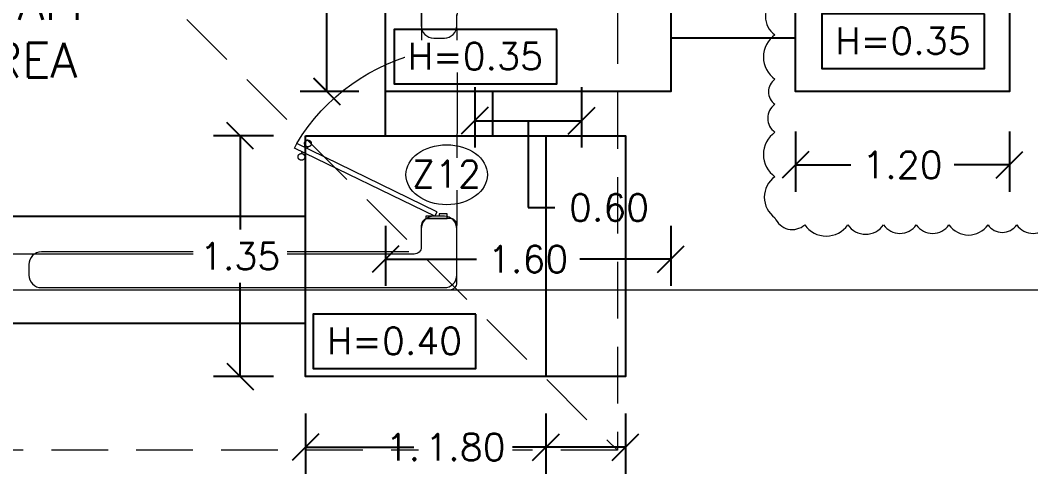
# Model space of a CAD drawing. Header units: metres. Extents: x -25 to 234, y -27 to 52.
# Drawn here: x 93.52 to 99.19, y 28 to 30.54 of the extents above; entities that cross this region are included whole.
import ezdxf

# ---------------------------------------------------------------- set-up
doc = ezdxf.new("R2010")
doc.units = ezdxf.units.M
doc.header["$LTSCALE"] = 0.1
doc.header["$MEASUREMENT"] = 0
doc.header["$PDMODE"] = 66
doc.linetypes.add('CONTINUA', pattern=[0])
doc.linetypes.add('HIDDEN2', pattern=[4.7625, 3.175, -1.5875])
for name, color, linetype, lineweight in [('0-S-GRID-IDEN', 1, 'Continuous', 9), ('A-DOOR', 251, 'Continuous', 5), ('A-WALL', 7, 'Continuous', 5), ('baños', 251, 'Continuous', 0), ('piso', 253, 'Continuous', 0), ('PLANTA ARQ.', 1, 'Continuous', 0)]:
    doc.layers.add(name, color=color, linetype=linetype, lineweight=lineweight)
for name, color, linetype in [('001-DIMTEXTO', 4, 'Continuous'), ('DIMENSIONES', 7, 'Continuous'), ('DIMTEXTO', 4, 'Continuous'), ('HATCH', 8, 'Continuous'), ('TEXTOS', 4, 'Continuous'), ('ZAPATAS', 6, 'Continuous')]:
    doc.layers.add(name, color=color, linetype=linetype)
doc.layers.add('Techos 1', color=7, linetype='HIDDEN2', lineweight=9, true_color=0x42391a)
doc.styles.add('SMPLEX', font='simplex.shx')
doc.styles.get("Standard").update_dxf_attribs({"font": 'arial.ttf'})
doc.dimstyles.new('DIM-75', dxfattribs={"dimscale": 0.75, "dimtxt": 0.2, "dimasz": 0.2, "dimexe": 0.2, "dimexo": 0.2, "dimgap": 0.1, "dimtad": 0, "dimtih": 1, "dimtoh": 1, "dimzin": 0, "dimdsep": 46, "dimtxsty": 'SMPLEX', "dimblk1": 'OBLIQUE', "dimblk2": 'OBLIQUE', "dimsah": 1, "dimcen": 0.2, "dimclrd": 4, "dimclre": 4, "dimclrt": 4, "dimadec": 0, "dimazin": 0, "dimtfac": 1, "dimtmove": 1, "dimatfit": 3, "dimldrblk": 'OPEN30', "dimfxl": 0.25, "dimfxlon": 1, "dimtfill": 1, "dimtolj": 1, "dimtzin": 0, "dimarcsym": 0})

# ---------------------------------------------------------------- blocks, each defined once
blk = doc.blocks.new('A$C2bbc346b')
at = {"layer": 'A-WALL', "color": 8}
for points in [[(7.8, -17.524), (7.8, -18.5191, 0.414214), (7.87, -18.5891), (7.93, -18.5891, 0.414214), (8, -18.5191), (8, -18.4591, -0.414214)], [(7.73, -19.7891), (5.6695, -19.7891, 0.414214), (5.5995, -19.8591), (5.5995, -19.9191, 0.414214), (5.6695, -19.9891), (7.93, -19.9891, 0.414214), (8, -19.9191), (8, -19.6591, 0.414214), (7.93, -19.5891), (7.87, -19.5891, 0.414214), (7.8, -19.6591), (7.8, -19.7191)]]:
    blk.add_lwpolyline(points, format="xyb", dxfattribs=at)
blk = doc.blocks.new('_Oblique')
at = {"color": 0, "linetype": 'ByBlock', "lineweight": -2}
blk.add_line((-0.5, -0.5), (0.5, 0.5), dxfattribs=at)
blk = doc.blocks.new('*D891')
at = {"layer": 'Defpoints', "color": 0, "linetype": 'CONTINUA', "transparency": 16777216}
for p in [(97.8674, 30.1451), (99.0674, 30.1451), (99.0674, 29.7324)]:
    blk.add_point(p, dxfattribs=at)
at = {"layer": 'DIMENSIONES', "color": 4, "linetype": 'CONTINUA', "lineweight": -2, "transparency": 16777216}
for p, q in [((97.8674, 29.9199), (97.8674, 29.5824)), ((99.0674, 29.9199), (99.0674, 29.5824)), ((97.8674, 29.7324), (98.1781, 29.7324)), ((99.0674, 29.7324), (98.7567, 29.7324))]:
    blk.add_line(p, q, dxfattribs=at)
at = {"layer": 'DIMENSIONES', "color": 4, "linetype": 'CONTINUA', "lineweight": -2, "transparency": 16777216, "xscale": 0.15, "yscale": 0.15, "zscale": 0.15, "rotation": 180}
blk.add_blockref('_Oblique', (97.8674, 29.7324), dxfattribs=at)
at = {"layer": 'DIMENSIONES', "color": 4, "linetype": 'CONTINUA', "lineweight": -2, "transparency": 16777216, "xscale": 0.15, "yscale": 0.15, "zscale": 0.15}
blk.add_blockref('_Oblique', (99.0674, 29.7324), dxfattribs=at)
at = {"layer": 'DIMENSIONES', "color": 4, "linetype": 'CONTINUA', "transparency": 16777216, "insert": (98.4674, 29.7324), "char_height": 0.15, "attachment_point": 5, "style": 'SMPLEX', "bg_fill": 3, "box_fill_scale": 1.25, "bg_fill_color": 256, "bg_fill_true_color": 13158600, "bg_fill_transparency": 0}
blk.add_mtext('\\A1;1.20', dxfattribs=at)
blk = doc.blocks.new('_Open30')
at = {"layer": 'DIMTEXTO', "color": 0, "lineweight": -2}
for p, q in [((-1, 0.268), (0, 0)), ((0, 0), (-1, -0.268)), ((0, 0), (-1, 0))]:
    blk.add_line(p, q, dxfattribs=at)
blk = doc.blocks.new('*D892')
at = {"layer": 'Defpoints', "color": 0, "linetype": 'CONTINUA', "transparency": 16777216}
for p in [(99.0674, 31.7451), (100.0407, 31.7451), (99.0674, 30.1451)]:
    blk.add_point(p, dxfattribs=at)
at = {"layer": 'DIMENSIONES', "color": 4, "linetype": 'CONTINUA', "lineweight": -2, "transparency": 16777216}
for p, q in [((99.8532, 31.7451), (100.1907, 31.7451)), ((100.0407, 31.7451), (100.0407, 31.0951)), ((100.0407, 30.1451), (100.0407, 30.7951)), ((99.8532, 30.1451), (100.1907, 30.1451))]:
    blk.add_line(p, q, dxfattribs=at)
at = {"layer": 'DIMENSIONES', "color": 4, "linetype": 'CONTINUA', "lineweight": -2, "transparency": 16777216, "xscale": 0.15, "yscale": 0.15, "zscale": 0.15}
for p, rotation in [((100.0407, 31.7451), 90), ((100.0407, 30.1451), 270)]:
    blk.add_blockref('_Oblique', p, dxfattribs=dict(at, rotation=rotation))
at = {"layer": 'DIMENSIONES', "color": 4, "linetype": 'CONTINUA', "transparency": 16777216, "insert": (100.0407, 30.9451), "char_height": 0.15, "attachment_point": 5, "style": 'SMPLEX', "bg_fill": 3, "box_fill_scale": 1.25, "bg_fill_color": 256, "bg_fill_true_color": 13158600, "bg_fill_transparency": 0}
blk.add_mtext('\\A1;1.60', dxfattribs=at)
blk = doc.blocks.new('*D868')
at = {"layer": 'Defpoints', "color": 0, "linetype": 'CONTINUA', "transparency": 16777216}
for p in [(96.0674, 30.4311), (96.6674, 30.4311), (96.6674, 29.9805)]:
    blk.add_point(p, dxfattribs=at)
at = {"layer": 'DIMENSIONES', "color": 4, "linetype": 'CONTINUA', "lineweight": -2, "transparency": 16777216}
for p, q in [((96.0674, 30.168), (96.0674, 29.8305)), ((96.6674, 30.168), (96.6674, 29.8305)), ((96.0674, 29.9805), (96.6674, 29.9805)), ((96.3674, 29.9805), (96.3674, 29.493)), ((96.3674, 29.493), (96.5174, 29.493))]:
    blk.add_line(p, q, dxfattribs=at)
at = {"layer": 'DIMENSIONES', "color": 4, "linetype": 'CONTINUA', "lineweight": -2, "transparency": 16777216, "xscale": 0.15, "yscale": 0.15, "zscale": 0.15, "rotation": 180}
blk.add_blockref('_Oblique', (96.0674, 29.9805), dxfattribs=at)
at = {"layer": 'DIMENSIONES', "color": 4, "linetype": 'CONTINUA', "lineweight": -2, "transparency": 16777216, "xscale": 0.15, "yscale": 0.15, "zscale": 0.15}
blk.add_blockref('_Oblique', (96.6674, 29.9805), dxfattribs=at)
at = {"layer": 'DIMENSIONES', "color": 4, "linetype": 'CONTINUA', "transparency": 16777216, "insert": (96.821, 29.493), "char_height": 0.15, "attachment_point": 5, "style": 'SMPLEX', "bg_fill": 3, "box_fill_scale": 1.25, "bg_fill_color": 256, "bg_fill_true_color": 13158600, "bg_fill_transparency": 0}
blk.add_mtext('\\A1;0.60', dxfattribs=at)
blk = doc.blocks.new('*D903')
at = {"layer": 'Defpoints', "color": 0, "linetype": 'CONTINUA', "transparency": 16777216}
for p in [(95.5674, 30.1451), (97.1674, 30.1451), (97.1674, 29.2034)]:
    blk.add_point(p, dxfattribs=at)
at = {"layer": 'DIMENSIONES', "color": 4, "linetype": 'CONTINUA', "lineweight": -2, "transparency": 16777216}
for p, q in [((95.5674, 29.3909), (95.5674, 29.0534)), ((97.1674, 29.3909), (97.1674, 29.0534)), ((95.5674, 29.2034), (96.0781, 29.2034)), ((97.1674, 29.2034), (96.6567, 29.2034))]:
    blk.add_line(p, q, dxfattribs=at)
at = {"layer": 'DIMENSIONES', "color": 4, "linetype": 'CONTINUA', "lineweight": -2, "transparency": 16777216, "xscale": 0.15, "yscale": 0.15, "zscale": 0.15, "rotation": 180}
blk.add_blockref('_Oblique', (95.5674, 29.2034), dxfattribs=at)
at = {"layer": 'DIMENSIONES', "color": 4, "linetype": 'CONTINUA', "lineweight": -2, "transparency": 16777216, "xscale": 0.15, "yscale": 0.15, "zscale": 0.15}
blk.add_blockref('_Oblique', (97.1674, 29.2034), dxfattribs=at)
at = {"layer": 'DIMENSIONES', "color": 4, "linetype": 'CONTINUA', "transparency": 16777216, "insert": (96.3674, 29.2034), "char_height": 0.15, "attachment_point": 5, "style": 'SMPLEX', "bg_fill": 3, "box_fill_scale": 1.25, "bg_fill_color": 256, "bg_fill_true_color": 13158600, "bg_fill_transparency": 0}
blk.add_mtext('\\A1;1.60', dxfattribs=at)
blk = doc.blocks.new('*D904')
at = {"layer": 'Defpoints', "color": 0, "linetype": 'CONTINUA', "transparency": 16777216}
for p in [(95.2384, 31.3451), (95.5674, 31.3451), (95.5674, 30.1451)]:
    blk.add_point(p, dxfattribs=at)
at = {"layer": 'DIMENSIONES', "color": 4, "linetype": 'CONTINUA', "lineweight": -2, "transparency": 16777216}
for p, q in [((95.4174, 31.3451), (95.0884, 31.3451)), ((95.2384, 31.3451), (95.2384, 30.8951)), ((95.2384, 30.1451), (95.2384, 30.5951)), ((95.4174, 30.1451), (95.0884, 30.1451))]:
    blk.add_line(p, q, dxfattribs=at)
at = {"layer": 'DIMENSIONES', "color": 4, "linetype": 'CONTINUA', "lineweight": -2, "transparency": 16777216, "xscale": 0.15, "yscale": 0.15, "zscale": 0.15}
for p, rotation in [((95.2384, 31.3451), 90), ((95.2384, 30.1451), 270)]:
    blk.add_blockref('_Oblique', p, dxfattribs=dict(at, rotation=rotation))
at = {"layer": 'DIMENSIONES', "color": 4, "linetype": 'CONTINUA', "transparency": 16777216, "insert": (95.2384, 30.7451), "char_height": 0.15, "attachment_point": 5, "style": 'SMPLEX', "bg_fill": 3, "box_fill_scale": 1.25, "bg_fill_color": 256, "bg_fill_true_color": 13158600, "bg_fill_transparency": 0}
blk.add_mtext('\\A1;1.20', dxfattribs=at)
blk = doc.blocks.new('*D907')
at = {"layer": 'Defpoints', "color": 0, "linetype": 'CONTINUA', "transparency": 16777216}
for p in [(94.7515, 29.8951), (95.1181, 29.8951), (95.1181, 28.5451)]:
    blk.add_point(p, dxfattribs=at)
at = {"layer": 'DIMENSIONES', "color": 4, "linetype": 'CONTINUA', "lineweight": -2, "transparency": 16777216}
for p, q in [((94.939, 29.8951), (94.6015, 29.8951)), ((94.7515, 29.8951), (94.7515, 29.3701)), ((94.7515, 28.5451), (94.7515, 29.0701)), ((94.939, 28.5451), (94.6015, 28.5451))]:
    blk.add_line(p, q, dxfattribs=at)
at = {"layer": 'DIMENSIONES', "color": 4, "linetype": 'CONTINUA', "lineweight": -2, "transparency": 16777216, "xscale": 0.15, "yscale": 0.15, "zscale": 0.15}
for p, rotation in [((94.7515, 29.8951), 90), ((94.7515, 28.5451), 270)]:
    blk.add_blockref('_Oblique', p, dxfattribs=dict(at, rotation=rotation))
at = {"layer": 'DIMENSIONES', "color": 4, "linetype": 'CONTINUA', "transparency": 16777216, "insert": (94.7515, 29.2201), "char_height": 0.15, "attachment_point": 5, "style": 'SMPLEX', "bg_fill": 3, "box_fill_scale": 1.25, "bg_fill_color": 256, "bg_fill_true_color": 13158600, "bg_fill_transparency": 0}
blk.add_mtext('\\A1;1.35', dxfattribs=at)
blk = doc.blocks.new('*D908')
at = {"layer": 'Defpoints', "color": 0, "linetype": 'CONTINUA', "transparency": 16777216}
for p in [(95.1181, 28.5451), (96.4674, 28.5451), (96.4674, 28.1496)]:
    blk.add_point(p, dxfattribs=at)
at = {"layer": 'DIMENSIONES', "color": 4, "linetype": 'CONTINUA', "lineweight": -2, "transparency": 16777216}
for p, q in [((95.1181, 28.3371), (95.1181, 27.9996)), ((96.4674, 28.3371), (96.4674, 27.9996)), ((95.1181, 28.1496), (95.5035, 28.1496)), ((96.4674, 28.1496), (96.082, 28.1496))]:
    blk.add_line(p, q, dxfattribs=at)
at = {"layer": 'DIMENSIONES', "color": 4, "linetype": 'CONTINUA', "lineweight": -2, "transparency": 16777216, "xscale": 0.15, "yscale": 0.15, "zscale": 0.15, "rotation": 180}
blk.add_blockref('_Oblique', (95.1181, 28.1496), dxfattribs=at)
at = {"layer": 'DIMENSIONES', "color": 4, "linetype": 'CONTINUA', "lineweight": -2, "transparency": 16777216, "xscale": 0.15, "yscale": 0.15, "zscale": 0.15}
blk.add_blockref('_Oblique', (96.4674, 28.1496), dxfattribs=at)
at = {"layer": 'DIMENSIONES', "color": 4, "linetype": 'CONTINUA', "transparency": 16777216, "insert": (95.7927, 28.1496), "char_height": 0.15, "attachment_point": 5, "style": 'SMPLEX', "bg_fill": 3, "box_fill_scale": 1.25, "bg_fill_color": 256, "bg_fill_true_color": 13158600, "bg_fill_transparency": 0}
blk.add_mtext('\\A1;1.35', dxfattribs=at)
blk = doc.blocks.new('puerta 1.00')
at = {"layer": 'A-DOOR'}
for p, q in [((-0.15, -0.0125), (-0.9369, -0.3949)), ((-0.1376, -0.038), (-0.9245, -0.4204)), ((-0.1376, -0.038), (-0.15, -0.0125)), ((-0.9369, -0.3949), (-0.9245, -0.4204)), ((-0.8946, -0.3743), (-0.8996, -0.3641)), ((-0.8777, -0.3661), (-0.8826, -0.3559)), ((-0.8653, -0.3916), (-0.8603, -0.4018)), ((-0.8822, -0.3998), (-0.8772, -0.4101))]:
    blk.add_line(p, q, dxfattribs=at)
for points in [[(-0.08, 0), (-0.08, -0.025), (-0.125, -0.025), (-0.125, -0.0125), (-0.2, -0.0125), (-0.2, 0), (-0.08, 0)], [(-0.08, -0.95), (-0.08, -0.925), (-0.125, -0.925), (-0.125, -0.9375), (-0.2, -0.9375), (-0.2, -0.95), (-0.08, -0.95)]]:
    blk.add_lwpolyline(points, dxfattribs=at)
blk.add_arc((0.0366, 0.1602), 1.1229, 211.1336, 257.8343, dxfattribs=at)
for points in [[(-0.8982, -0.3642), (-0.9033, -0.3642), (-0.912, -0.3591), (-0.917, -0.3504), (-0.917, -0.3403), (-0.912, -0.3316), (-0.9033, -0.3265), (-0.8932, -0.3265), (-0.8844, -0.3316), (-0.8794, -0.3403), (-0.8794, -0.3504), (-0.8844, -0.3591), (-0.8932, -0.3642), (-0.8982, -0.3642)], [(-0.8617, -0.4394), (-0.8667, -0.4394), (-0.8754, -0.4344), (-0.8805, -0.4256), (-0.8805, -0.4156), (-0.8754, -0.4068), (-0.8667, -0.4018), (-0.8566, -0.4018), (-0.8479, -0.4068), (-0.8428, -0.4156), (-0.8428, -0.4257), (-0.8479, -0.4344), (-0.8566, -0.4394), (-0.8617, -0.4394)]]:
    blk.add_open_spline(points, degree=2, dxfattribs=at)
blk = doc.blocks.new('PL BASE 1N NASAS 09')
at = {"layer": 'A-WALL'}
blk.add_lwpolyline([(-115.9416, -52.6997), (-114.6711, -52.6997, -0.414086), (-114.6311, -52.7397), (-114.6306, -53.8597, 0.414086), (-114.5906, -53.8997), (-114.4705, -53.8997, 0.415429), (-114.4305, -53.8596), (-114.4311, -53.7197, -0.414214), (-114.3611, -53.6497), (-113.6511, -53.6497)], format="xyb", dxfattribs=at)
blk.add_lwpolyline([(-114.6711, -55.0497), (-116.9911, -55.0497, 0.414214), (-117.0311, -55.0897), (-117.0311, -55.2097, 0.414214), (-116.9911, -55.2497), (-114.4711, -55.2497, 0.414214), (-114.4311, -55.2097), (-114.4311, -54.8897, 0.414214), (-114.4711, -54.8497), (-114.5911, -54.8497, 0.414214), (-114.6311, -54.8897), (-114.6311, -55.0097, -0.414214)], format="xyb", close=True, dxfattribs=at)
at = {"layer": 'piso'}
for p, q in [((-114.4305, -53.8596), (-114.4311, -54.8897)), ((-114.4711, -55.2497), (-106.3911, -55.2497))]:
    blk.add_line(p, q, dxfattribs=at)
at = {"layer": 'Techos 1'}
for p, q in [((-113.5311, -47.9497), (-113.5311, -56.1497)), ((-117.6311, -52.0497), (-113.5311, -56.1497)), ((-113.5311, -56.1497), (-123.3311, -56.1498))]:
    blk.add_line(p, q, dxfattribs=at)
at = {"layer": 'A-DOOR', "xscale": -1, "rotation": 180}
blk.add_blockref('puerta 1.00', (-114.4056, -54.8497), dxfattribs=at)
at = {"layer": 'TEXTOS', "insert": (-117.1966, -54.0596), "char_height": 0.195, "width": 3.422974, "attachment_point": 7}
blk.add_mtext('{\\Fromans|c0;STAFF \\PAREA}', dxfattribs=at)
blk = doc.blocks.new('*D1056')
at = {"layer": 'Defpoints', "color": 0, "linetype": 'CONTINUA', "transparency": 16777216}
for p in [(102.8491, -20.895), (104.0491, -20.895), (104.0491, -21.3077)]:
    blk.add_point(p, dxfattribs=at)
at = {"layer": 'DIMENSIONES', "color": 4, "linetype": 'CONTINUA', "lineweight": -2, "transparency": 16777216}
for p, q in [((102.8491, -21.1202), (102.8491, -21.4577)), ((104.0491, -21.1202), (104.0491, -21.4577)), ((102.8491, -21.3077), (103.1598, -21.3077)), ((104.0491, -21.3077), (103.7384, -21.3077))]:
    blk.add_line(p, q, dxfattribs=at)
at = {"layer": 'DIMENSIONES', "color": 4, "linetype": 'CONTINUA', "lineweight": -2, "transparency": 16777216, "xscale": 0.15, "yscale": 0.15, "zscale": 0.15, "rotation": 180}
blk.add_blockref('_Oblique', (102.8491, -21.3077), dxfattribs=at)
at = {"layer": 'DIMENSIONES', "color": 4, "linetype": 'CONTINUA', "lineweight": -2, "transparency": 16777216, "xscale": 0.15, "yscale": 0.15, "zscale": 0.15}
blk.add_blockref('_Oblique', (104.0491, -21.3077), dxfattribs=at)
at = {"layer": 'DIMENSIONES', "color": 4, "linetype": 'CONTINUA', "transparency": 16777216, "insert": (103.4491, -21.3077), "char_height": 0.15, "attachment_point": 5, "style": 'SMPLEX', "bg_fill": 3, "box_fill_scale": 1.25, "bg_fill_color": 256, "bg_fill_true_color": 13158600, "bg_fill_transparency": 0}
blk.add_mtext('\\A1;1.20', dxfattribs=at)
blk = doc.blocks.new('*D1057')
at = {"layer": 'Defpoints', "color": 0, "linetype": 'CONTINUA', "transparency": 16777216}
for p in [(104.0491, -19.295), (105.0224, -19.295), (104.0491, -20.895)]:
    blk.add_point(p, dxfattribs=at)
at = {"layer": 'DIMENSIONES', "color": 4, "linetype": 'CONTINUA', "lineweight": -2, "transparency": 16777216}
for p, q in [((104.8349, -19.295), (105.1724, -19.295)), ((105.0224, -19.295), (105.0224, -19.945)), ((105.0224, -20.895), (105.0224, -20.245)), ((104.8349, -20.895), (105.1724, -20.895))]:
    blk.add_line(p, q, dxfattribs=at)
at = {"layer": 'DIMENSIONES', "color": 4, "linetype": 'CONTINUA', "lineweight": -2, "transparency": 16777216, "xscale": 0.15, "yscale": 0.15, "zscale": 0.15}
for p, rotation in [((105.0224, -19.295), 90), ((105.0224, -20.895), 270)]:
    blk.add_blockref('_Oblique', p, dxfattribs=dict(at, rotation=rotation))
at = {"layer": 'DIMENSIONES', "color": 4, "linetype": 'CONTINUA', "transparency": 16777216, "insert": (105.0224, -20.095), "char_height": 0.15, "attachment_point": 5, "style": 'SMPLEX', "bg_fill": 3, "box_fill_scale": 1.25, "bg_fill_color": 256, "bg_fill_true_color": 13158600, "bg_fill_transparency": 0}
blk.add_mtext('\\A1;1.60', dxfattribs=at)
blk = doc.blocks.new('*D1154')
at = {"layer": 'Defpoints', "color": 0, "linetype": 'CONTINUA', "transparency": 16777216}
for p in [(100.22, -19.695), (100.5491, -19.695), (100.5491, -20.895)]:
    blk.add_point(p, dxfattribs=at)
at = {"layer": 'DIMENSIONES', "color": 4, "linetype": 'CONTINUA', "lineweight": -2, "transparency": 16777216}
for p, q in [((100.3991, -19.695), (100.07, -19.695)), ((100.22, -19.695), (100.22, -20.145)), ((100.22, -20.895), (100.22, -20.445)), ((100.3991, -20.895), (100.07, -20.895))]:
    blk.add_line(p, q, dxfattribs=at)
at = {"layer": 'DIMENSIONES', "color": 4, "linetype": 'CONTINUA', "lineweight": -2, "transparency": 16777216, "xscale": 0.15, "yscale": 0.15, "zscale": 0.15}
for p, rotation in [((100.22, -19.695), 90), ((100.22, -20.895), 270)]:
    blk.add_blockref('_Oblique', p, dxfattribs=dict(at, rotation=rotation))
at = {"layer": 'DIMENSIONES', "color": 4, "linetype": 'CONTINUA', "transparency": 16777216, "insert": (100.22, -20.295), "char_height": 0.15, "attachment_point": 5, "style": 'SMPLEX', "bg_fill": 3, "box_fill_scale": 1.25, "bg_fill_color": 256, "bg_fill_true_color": 13158600, "bg_fill_transparency": 0}
blk.add_mtext('\\A1;1.20', dxfattribs=at)
blk = doc.blocks.new('*D1158')
at = {"layer": 'Defpoints', "color": 0, "linetype": 'CONTINUA', "transparency": 16777216}
for p in [(99.7332, -21.145), (100.0997, -21.145), (100.0997, -22.495)]:
    blk.add_point(p, dxfattribs=at)
at = {"layer": 'DIMENSIONES', "color": 4, "linetype": 'CONTINUA', "lineweight": -2, "transparency": 16777216}
for p, q in [((99.9207, -21.145), (99.5832, -21.145)), ((99.7332, -21.145), (99.7332, -21.67)), ((99.7332, -22.495), (99.7332, -21.97)), ((99.9207, -22.495), (99.5832, -22.495))]:
    blk.add_line(p, q, dxfattribs=at)
at = {"layer": 'DIMENSIONES', "color": 4, "linetype": 'CONTINUA', "lineweight": -2, "transparency": 16777216, "xscale": 0.15, "yscale": 0.15, "zscale": 0.15}
for p, rotation in [((99.7332, -21.145), 90), ((99.7332, -22.495), 270)]:
    blk.add_blockref('_Oblique', p, dxfattribs=dict(at, rotation=rotation))
at = {"layer": 'DIMENSIONES', "color": 4, "linetype": 'CONTINUA', "transparency": 16777216, "insert": (99.7332, -21.82), "char_height": 0.15, "attachment_point": 5, "style": 'SMPLEX', "bg_fill": 3, "box_fill_scale": 1.25, "bg_fill_color": 256, "bg_fill_true_color": 13158600, "bg_fill_transparency": 0}
blk.add_mtext('\\A1;1.35', dxfattribs=at)
blk = doc.blocks.new('*D1159')
at = {"layer": 'Defpoints', "color": 0, "linetype": 'CONTINUA', "transparency": 16777216}
for p in [(100.0997, -22.495), (101.8952, -22.495), (101.8952, -22.8904)]:
    blk.add_point(p, dxfattribs=at)
at = {"layer": 'DIMENSIONES', "color": 4, "linetype": 'CONTINUA', "lineweight": -2, "transparency": 16777216}
for p, q in [((100.0997, -22.7029), (100.0997, -23.0404)), ((101.8952, -22.7029), (101.8952, -23.0404)), ((100.0997, -22.8904), (100.7082, -22.8904)), ((101.8952, -22.8904), (101.2867, -22.8904))]:
    blk.add_line(p, q, dxfattribs=at)
at = {"layer": 'DIMENSIONES', "color": 4, "linetype": 'CONTINUA', "lineweight": -2, "transparency": 16777216, "xscale": 0.15, "yscale": 0.15, "zscale": 0.15, "rotation": 180}
blk.add_blockref('_Oblique', (100.0997, -22.8904), dxfattribs=at)
at = {"layer": 'DIMENSIONES', "color": 4, "linetype": 'CONTINUA', "lineweight": -2, "transparency": 16777216, "xscale": 0.15, "yscale": 0.15, "zscale": 0.15}
blk.add_blockref('_Oblique', (101.8952, -22.8904), dxfattribs=at)
at = {"layer": 'DIMENSIONES', "color": 4, "linetype": 'CONTINUA', "transparency": 16777216, "insert": (100.9975, -22.8904), "char_height": 0.15, "attachment_point": 5, "style": 'SMPLEX', "bg_fill": 3, "box_fill_scale": 1.25, "bg_fill_color": 256, "bg_fill_true_color": 13158600, "bg_fill_transparency": 0}
blk.add_mtext('\\A1;1.80', dxfattribs=at)
blk = doc.blocks.new('*D1153')
at = {"layer": 'Defpoints', "color": 0, "linetype": 'CONTINUA', "transparency": 16777216}
for p in [(102.1491, -19.0891), (100.5491, -20.895), (102.1491, -20.895)]:
    blk.add_point(p, dxfattribs=at)
at = {"layer": 'DIMENSIONES', "color": 4, "linetype": 'CONTINUA', "lineweight": -2, "transparency": 16777216}
for p, q in [((100.5491, -19.2766), (100.5491, -18.9391)), ((102.1491, -19.2766), (102.1491, -18.9391)), ((100.5491, -19.0891), (101.0598, -19.0891)), ((102.1491, -19.0891), (101.6384, -19.0891))]:
    blk.add_line(p, q, dxfattribs=at)
at = {"layer": 'DIMENSIONES', "color": 4, "linetype": 'CONTINUA', "lineweight": -2, "transparency": 16777216, "xscale": 0.15, "yscale": 0.15, "zscale": 0.15, "rotation": 180}
blk.add_blockref('_Oblique', (100.5491, -19.0891), dxfattribs=at)
at = {"layer": 'DIMENSIONES', "color": 4, "linetype": 'CONTINUA', "lineweight": -2, "transparency": 16777216, "xscale": 0.15, "yscale": 0.15, "zscale": 0.15}
blk.add_blockref('_Oblique', (102.1491, -19.0891), dxfattribs=at)
at = {"layer": 'DIMENSIONES', "color": 4, "linetype": 'CONTINUA', "transparency": 16777216, "insert": (101.3491, -19.0891), "char_height": 0.15, "attachment_point": 5, "style": 'SMPLEX', "bg_fill": 3, "box_fill_scale": 1.25, "bg_fill_color": 256, "bg_fill_true_color": 13158600, "bg_fill_transparency": 0}
blk.add_mtext('\\A1;1.60', dxfattribs=at)
blk = doc.blocks.new('A$Cac76d8b6')
at = {"layer": 'DIMTEXTO', "color": 4}
for points in [[(14.443, 6.4774), (13.5306, 6.4774), (13.5306, 6.1718), (14.443, 6.1718)], [(12.0445, 6.3909), (11.1321, 6.3909), (11.1321, 6.0853), (12.0445, 6.0853)], [(11.5911, 4.7938), (10.6787, 4.7938), (10.6787, 4.4882), (11.5911, 4.4882)]]:
    blk.add_lwpolyline(points, close=True, dxfattribs=at)
at = {"layer": 'ZAPATAS', "lineweight": 25}
for p, q in [((12.684, 6.3431), (13.384, 6.3431)), ((11.684, 6.0431), (11.684, 5.7931)), ((4.3334, 5.342), (10.6347, 5.342)), ((4.3334, 4.742), (10.6347, 4.742))]:
    blk.add_line(p, q, dxfattribs=at)
for points in [[(13.384, 7.6431), (14.584, 7.6431), (14.584, 6.0431), (13.384, 6.0431)], [(11.084, 7.2431), (12.684, 7.2431), (12.684, 6.0431), (11.084, 6.0431)], [(10.6347, 5.7931), (12.4301, 5.7931), (12.4301, 4.4431), (10.6347, 4.4431)]]:
    blk.add_lwpolyline(points, close=True, dxfattribs=at)
at = {"layer": 'HATCH', "ltscale": 0.2}
blk.add_blockref('A$C2bbc346b', (3.484, 24.9311), dxfattribs=at)
at = {"layer": 'DIMTEXTO', "color": 4, "char_height": 0.15, "attachment_point": 5, "rotation": 0, "style": 'SMPLEX', "bg_fill": 3, "box_fill_scale": 1.1, "bg_fill_color": 256, "bg_fill_true_color": 13158600, "bg_fill_transparency": 0}
for s, insert in [('\\A1;H=0.35', (13.9862, 6.3264)), ('\\A1;H=0.35', (11.5877, 6.2399)), ('\\A1;H=0.40', (11.1343, 4.6428))]:
    blk.add_mtext(s, dxfattribs=dict(at, insert=insert))
at = {"layer": 'DIMTEXTO', "color": 4, "insert": (11.4259, 5.5796), "char_height": 0.15, "width": 0.188154, "attachment_point": 5, "rotation": 0, "style": 'SMPLEX', "bg_fill": 3, "box_fill_scale": 1.1, "bg_fill_color": 256, "bg_fill_true_color": 13158600, "bg_fill_transparency": 0}
blk.add_mtext('\\A1;Z12', dxfattribs=at)
at = {"layer": 'DIMENSIONES', "linetype": 'CONTINUA'}
for base, p1, p2, picture, middle in [((10.755, 7.2431), (11.084, 6.0431), (11.084, 7.2431), '*D1154', (10.755, 6.6431)), ((10.2681, 5.7931), (10.6347, 4.4431), (10.6347, 5.7931), '*D1158', (10.2681, 5.1181))]:
    dim = blk.add_linear_dim(base=base, p1=p1, p2=p2, angle=90, dimstyle='DIM-75', dxfattribs=at)
    dim.commit()
    dim.dimension.update_dxf_attribs({"geometry": picture, "text_midpoint": middle, "insert": (-89.4651, 26.938)})
dim = blk.add_linear_dim(base=(14.584, 5.6304), p1=(13.384, 6.0431), p2=(14.584, 6.0431), dimstyle='DIM-75', dxfattribs=at)
dim.commit()
dim.dimension.update_dxf_attribs({"geometry": '*D1056', "text_midpoint": (13.984, 5.6304), "insert": (-89.4651, 26.938)})
at = {"layer": '0-S-GRID-IDEN'}
blk.add_ellipse((11.4266, 5.5754), major_axis=(0.2285, 0), ratio=0.736432, dxfattribs=at)
at = {"layer": 'ZAPATAS', "lineweight": 25}
blk.add_line((11.084, 5.7931), (11.084, 10.2431), dxfattribs=at)
at = {"layer": 'DIMENSIONES', "linetype": 'CONTINUA'}
dim = blk.add_linear_dim(base=(15.5573, 7.6431), p1=(14.584, 6.0431), p2=(14.584, 7.6431), angle=90, dimstyle='DIM-75', dxfattribs=at)
dim.commit()
dim.dimension.update_dxf_attribs({"geometry": '*D1057', "text_midpoint": (15.5573, 6.8431), "insert": (-89.4651, 26.938)})
dim = blk.add_linear_dim(base=(12.4301, 4.0476), p1=(10.6347, 4.4431), p2=(12.4301, 4.4431), dimstyle='DIM-75', dxfattribs=at)
dim.commit()
dim.dimension.update_dxf_attribs({"geometry": '*D1159', "text_midpoint": (11.5324, 4.0476), "insert": (-89.4651, 26.938)})
dim = blk.add_linear_dim(base=(12.684, 7.8489), p1=(11.084, 6.0431), p2=(12.684, 6.0431), dimstyle='DIM-75', dxfattribs=at)
dim.commit()
dim.dimension.update_dxf_attribs({"geometry": '*D1153', "text_midpoint": (11.884, 7.8489), "insert": (-89.4651, 26.938)})

msp = doc.modelspace()

# ---------------------------------------------------------------- linework, layer by layer
at = {"layer": 'DIMTEXTO', "color": 4}
for points in [[(98.9264, 30.5794), (98.014, 30.5794), (98.014, 30.2738), (98.9264, 30.2738)], [(96.0745, 28.8958), (95.1621, 28.8958), (95.1621, 28.5902), (96.0745, 28.5902)]]:
    msp.add_lwpolyline(points, close=True, dxfattribs=at)
at = {"layer": 'ZAPATAS', "lineweight": 25}
for p, q in [((97.1674, 30.4451), (97.8674, 30.4451)), ((88.8168, 29.444), (95.1181, 29.444)), ((88.8168, 28.844), (95.1181, 28.844))]:
    msp.add_line(p, q, dxfattribs=at)
msp.add_lwpolyline([(97.8674, 31.7451), (99.0674, 31.7451), (99.0674, 30.1451), (97.8674, 30.1451)], close=True, dxfattribs=at)

# ---------------------------------------------------------------- block references
at = {"layer": 'HATCH', "ltscale": 0.2}
msp.add_blockref('A$C2bbc346b', (87.9674, 49.0331), dxfattribs=at)

# ---------------------------------------------------------------- next in the draw order: texts
at = {"layer": 'DIMTEXTO', "color": 4, "insert": (98.4696, 30.4284), "char_height": 0.15, "attachment_point": 5, "rotation": 0, "style": 'SMPLEX', "bg_fill": 3, "box_fill_scale": 1.1, "bg_fill_color": 256, "bg_fill_true_color": 13158600, "bg_fill_transparency": 0}
msp.add_mtext('\\A1;H=0.35', dxfattribs=at)

# ---------------------------------------------------------------- next in the draw order: dimensions: what is measured, and where the dimension line sits
at = {"layer": 'DIMENSIONES', "linetype": 'CONTINUA'}
for base, p1, p2, picture, middle in [((96.6674, 29.9805), (96.0674, 30.4311), (96.6674, 30.4311), '*D868', (96.5924, 29.493)), ((99.0674, 29.7324), (97.8674, 30.1451), (99.0674, 30.1451), '*D891', (98.4674, 29.7324))]:
    dim = msp.add_linear_dim(base=base, p1=p1, p2=p2, dimstyle='DIM-75', dxfattribs=at)
    dim.commit()
    dim.dimension.update_dxf_attribs({"geometry": picture, "text_midpoint": middle})

# ---------------------------------------------------------------- next in the draw order: linework, layer by layer
at = {"layer": 'DIMTEXTO', "color": 4}
msp.add_lwpolyline([(96.5279, 30.4929), (95.6155, 30.4929), (95.6155, 30.1873), (96.5279, 30.1873)], close=True, dxfattribs=at)
at = {"layer": 'ZAPATAS', "lineweight": 25}
msp.add_lwpolyline([(95.5674, 31.3451), (97.1674, 31.3451), (97.1674, 30.1451), (95.5674, 30.1451)], close=True, dxfattribs=at)

# ---------------------------------------------------------------- next in the draw order: dimensions: what is measured, and where the dimension line sits
at = {"layer": 'DIMENSIONES', "linetype": 'CONTINUA'}
dim = msp.add_linear_dim(base=(100.0407, 31.7451), p1=(99.0674, 30.1451), p2=(99.0674, 31.7451), angle=90, dimstyle='DIM-75', dxfattribs=at)
dim.commit()
dim.dimension.update_dxf_attribs({"geometry": '*D892', "text_midpoint": (100.0407, 30.9451)})

# ---------------------------------------------------------------- next in the draw order: linework, layer by layer
at = {"layer": 'PLANTA ARQ.', "linetype": 'CONTINUA'}
msp.add_lwpolyline([(97.7519, 30.668, 0.520567), (97.7519, 30.4617, 0.520567), (97.7519, 30.2131, 0.520567), (97.7519, 30.0724, 0.520567), (97.7519, 29.9155, 0.520567), (97.7519, 29.6663, 0.520567), (97.7519, 29.4365, 0.520567), (97.9188, 29.3962, 0.520567), (98.1604, 29.3962, 0.520567), (98.3611, 29.3962, 0.520567), (98.5444, 29.3962, 0.520567), (98.728, 29.3962, 0.520567), (98.9469, 29.3962, 0.520567), (99.1085, 29.3962, 0.520567), (99.292, 29.3962, 0.520567)], format="xyb", dxfattribs=at)

# ---------------------------------------------------------------- next in the draw order: texts
at = {"layer": 'DIMTEXTO', "color": 4, "insert": (96.0711, 30.3419), "char_height": 0.15, "attachment_point": 5, "rotation": 0, "style": 'SMPLEX', "bg_fill": 3, "box_fill_scale": 1.1, "bg_fill_color": 256, "bg_fill_true_color": 13158600, "bg_fill_transparency": 0}
msp.add_mtext('\\A1;H=0.35', dxfattribs=at)

# ---------------------------------------------------------------- next in the draw order: dimensions: what is measured, and where the dimension line sits
at = {"layer": 'DIMENSIONES', "linetype": 'CONTINUA'}
dim = msp.add_linear_dim(base=(97.1674, 29.2034), p1=(95.5674, 30.1451), p2=(97.1674, 30.1451), dimstyle='DIM-75', dxfattribs=at)
dim.commit()
dim.dimension.update_dxf_attribs({"geometry": '*D903', "text_midpoint": (96.3674, 29.2034)})

# ---------------------------------------------------------------- next in the draw order: linework, layer by layer
at = {"layer": 'ZAPATAS', "lineweight": 25}
msp.add_line((96.1674, 30.1451), (96.1674, 29.8951), dxfattribs=at)
msp.add_lwpolyline([(95.1181, 29.8951), (96.4674, 29.8951), (96.4674, 28.5451), (95.1181, 28.5451)], close=True, dxfattribs=at)

# ---------------------------------------------------------------- next in the draw order: dimensions: what is measured, and where the dimension line sits
at = {"layer": 'DIMENSIONES', "linetype": 'CONTINUA'}
dim = msp.add_linear_dim(base=(95.2384, 31.3451), p1=(95.5674, 30.1451), p2=(95.5674, 31.3451), angle=90, dimstyle='DIM-75', dxfattribs=at)
dim.commit()
dim.dimension.update_dxf_attribs({"geometry": '*D904', "text_midpoint": (95.2384, 30.7451)})

# ---------------------------------------------------------------- next in the draw order: linework, layer by layer
at = {"layer": 'ZAPATAS', "lineweight": 25}
msp.add_line((95.5674, 29.8951), (95.5674, 34.5951), dxfattribs=at)

# ---------------------------------------------------------------- next in the draw order: texts
at = {"layer": 'DIMTEXTO', "color": 4, "insert": (95.6177, 28.7448), "char_height": 0.15, "attachment_point": 5, "rotation": 0, "style": 'SMPLEX', "bg_fill": 3, "box_fill_scale": 1.1, "bg_fill_color": 256, "bg_fill_true_color": 13158600, "bg_fill_transparency": 0}
msp.add_mtext('\\A1;H=0.40', dxfattribs=at)

# ---------------------------------------------------------------- next in the draw order: dimensions: what is measured, and where the dimension line sits
at = {"layer": 'DIMENSIONES', "linetype": 'CONTINUA'}
dim = msp.add_linear_dim(base=(94.7515, 29.8951), p1=(95.1181, 28.5451), p2=(95.1181, 29.8951), angle=90, dimstyle='DIM-75', dxfattribs=at)
dim.commit()
dim.dimension.update_dxf_attribs({"geometry": '*D907', "text_midpoint": (94.7515, 29.2201)})

# ---------------------------------------------------------------- next in the draw order: dimensions: what is measured, and where the dimension line sits
dim = msp.add_linear_dim(base=(96.4674, 28.1496), p1=(95.1181, 28.5451), p2=(96.4674, 28.5451), dimstyle='DIM-75', dxfattribs=at)
dim.commit()
dim.dimension.update_dxf_attribs({"geometry": '*D908', "text_midpoint": (95.7927, 28.1496)})

# ---------------------------------------------------------------- next in the draw order: block references
at = {"layer": 'baños'}
msp.add_blockref('PL BASE 1N NASAS 09', (210.3991, 84.2818), dxfattribs=at)

# ---------------------------------------------------------------- next in the draw order: block references
at = {"layer": '001-DIMTEXTO', "linetype": 'CONTINUA'}
msp.add_blockref('A$Cac76d8b6', (84.4834, 24.102), dxfattribs=at)

doc.saveas('drawing.dxf')
